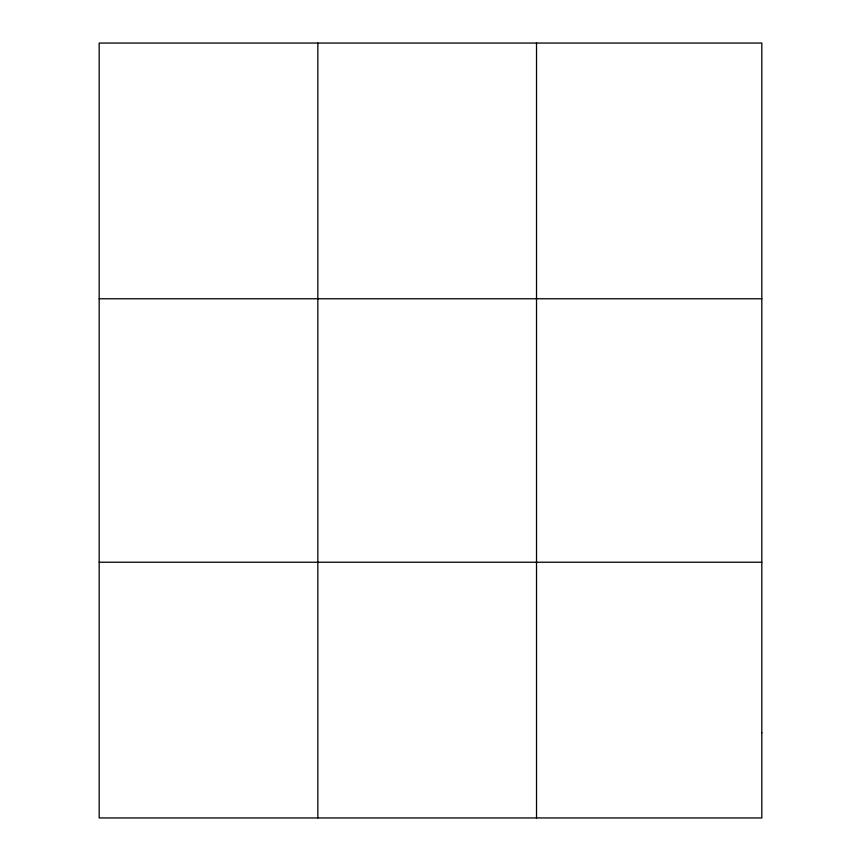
<?xml version="1.0" encoding="UTF-8"?>
<svg xmlns="http://www.w3.org/2000/svg" width="861" height="861" viewBox="0 0 861 861"><rect width="100%" height="100%" fill="white"/><g stroke="black" fill="none" stroke-linecap="round" stroke-linejoin="round"><path stroke-width="1.29" d="M317.849 817.95L317.849 43.05M536.521 817.95L536.521 43.05M99.176 298.767L761.824 298.767M99.176 562.233L761.824 562.233M761.824 732.711L761.824 817.95L99.176 817.95L99.176 43.05L761.824 43.05L761.824 732.711"/></g></svg>
